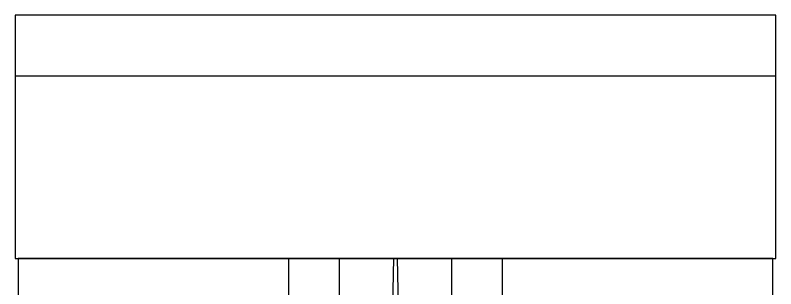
# Model space of a CAD drawing. Extents: x -130 to 140, y -1310 to 20.
# Drawn here: x -31.2 to 31.2, y -2.5 to 20 of the extents above; entities that cross this region are included whole.
import ezdxf

# ---------------------------------------------------------------- set-up
doc = ezdxf.new("R2010")
doc.units = 0

msp = doc.modelspace()

# ---------------------------------------------------------------- linework, layer by layer
at = {"layer": 'cure'}
msp.add_lwpolyline([(-4.641, -22), (4.641, -22), (4.641, 0), (-4.641, 0)], close=True, dxfattribs=at)
at = {"layer": 'M1_Field'}
msp.add_lwpolyline([(-31, -62), (31, -62), (31, 0), (-31, 0)], close=True, dxfattribs=at)
at = {"layer": 'M1_Neg'}
msp.add_lwpolyline([(-0.4573, -42.5628), (-0.4, -32.5628), (-0.4, -13), (-0.141, 0), (0.141, 0), (0.4, -13), (0.4, -32.5628), (0.4573, -42.5628)], close=True, dxfattribs=at)
at = {"layer": 'M1_Pos'}
for points in [[(-31.25, 0), (31.25, 0), (31.25, 15), (-31.25, 15)], [(-8.8, -52.5996), (8.8, -52.5996), (8.8, 0), (-8.8, 0)]]:
    msp.add_lwpolyline(points, close=True, dxfattribs=at)
at = {"layer": 'M2_undercutMsk'}
for points in [[(-31.25, 0), (31.25, 0), (31.25, 20), (-31.25, 20)], [(-4.641, -22), (4.641, -22), (4.641, 0), (-4.641, 0)]]:
    msp.add_lwpolyline(points, close=True, dxfattribs=at)

doc.saveas('drawing.dxf')
